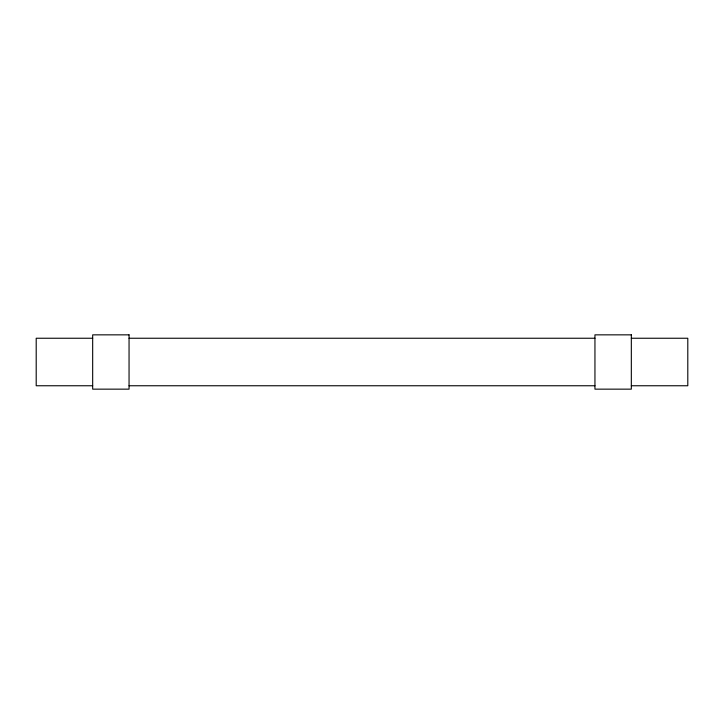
<?xml version="1.0" encoding="UTF-8"?>
<svg xmlns="http://www.w3.org/2000/svg" width="724" height="724" viewBox="0 0 724 724"><rect width="100%" height="100%" fill="white"/><g stroke="black" fill="none" stroke-linecap="round" stroke-linejoin="round"><path stroke-width="1.09" d="M92.672 338.244L36.2 338.244L36.2 385.756L92.672 385.756M129.053 338.244L594.947 338.244M631.328 338.244L687.8 338.244L687.8 385.756L631.328 385.756M129.053 385.756L594.947 385.756M129.053 334.85L92.672 334.85L92.672 389.15L129.053 389.15L129.053 334.85M631.328 334.85L594.947 334.85L594.947 389.15L631.328 389.15L631.328 334.85"/></g></svg>
